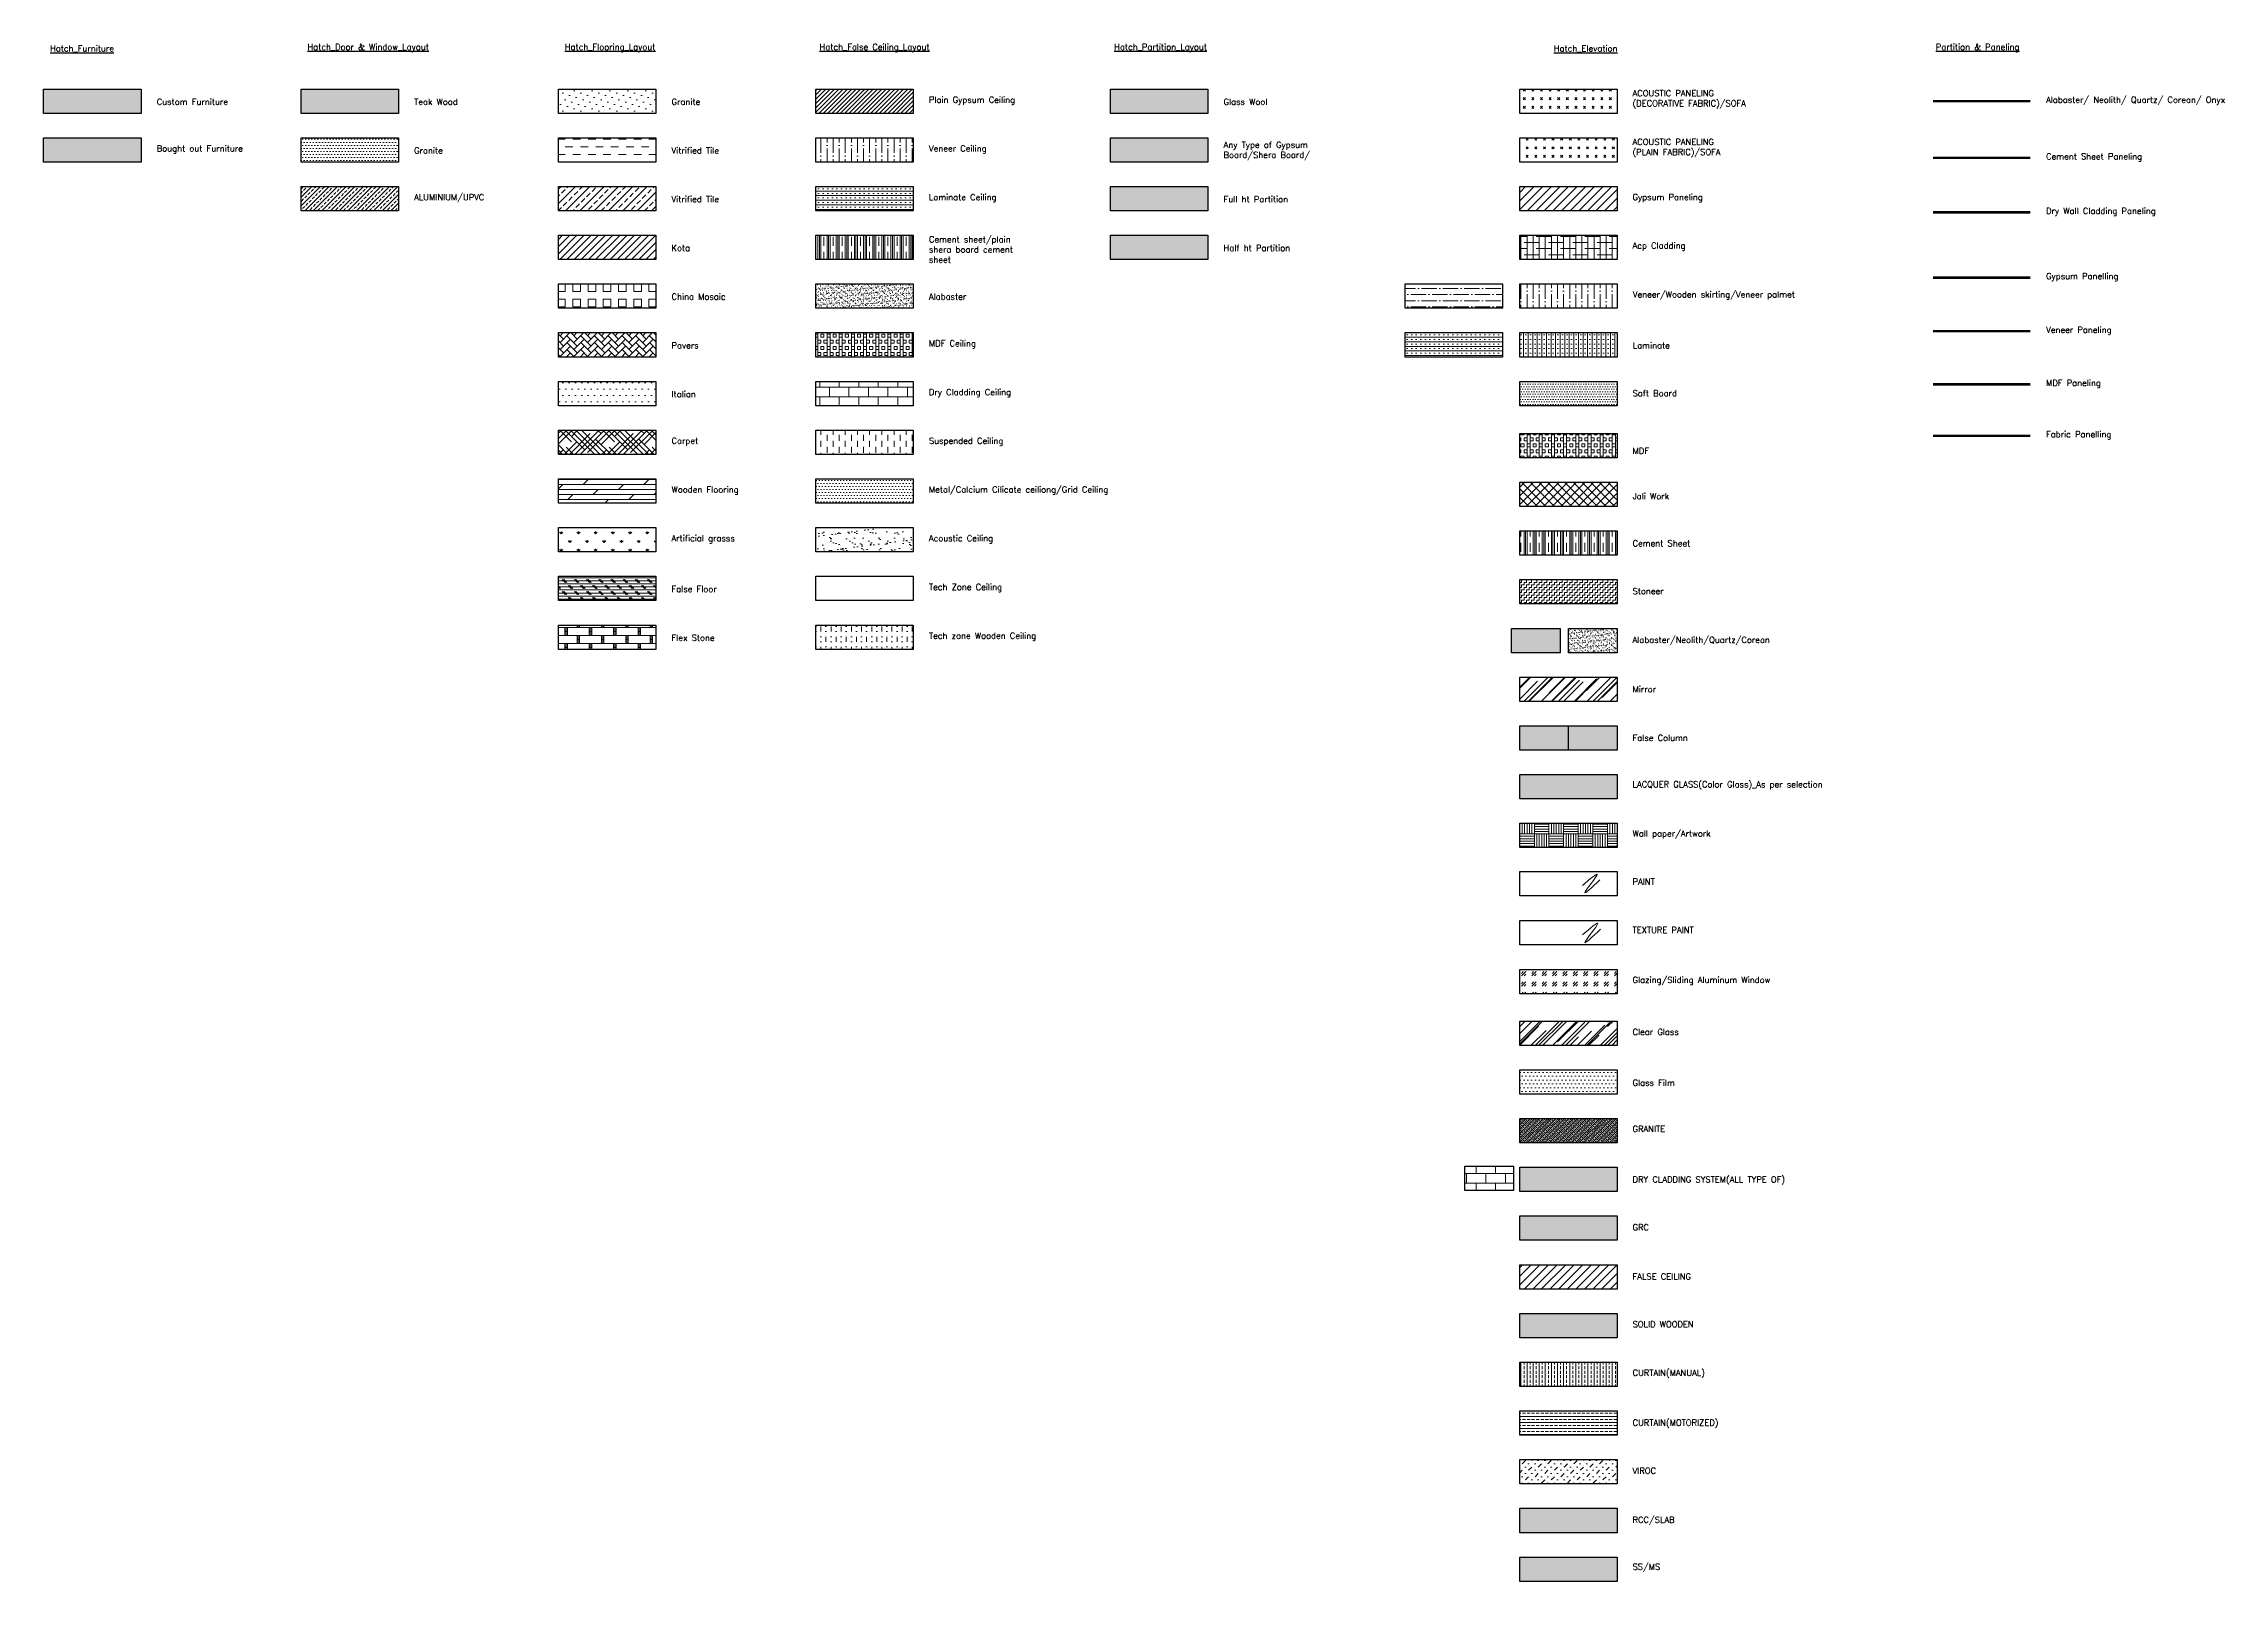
# Model space of a CAD drawing. Header units: millimetres. Extents: x -48354 to 5348, y -23891 to 13982.
import ezdxf

# ---------------------------------------------------------------- set-up
doc = ezdxf.new("R2010")
doc.units = ezdxf.units.MM
doc.header["$MEASUREMENT"] = 0
doc.layers.add('BOUGHOUT FURN', color=7, linetype='Continuous', lineweight=15, true_color=0x81c1c1)
doc.layers.add('CUSTOM MADE FURN', color=7, linetype='Continuous', lineweight=15, true_color=0xe8ed97)
for name, color, linetype, lineweight in [('F_False_Hatch', 8, 'Continuous', 5), ('FLR_INT_HATCH', 254, 'Continuous', 5), ('I_Full_Ht_Solid_Partition', 42, 'Continuous', 15), ('I_FUR_HATCH', 8, 'Continuous', 5)]:
    doc.layers.add(name, color=color, linetype=linetype, lineweight=lineweight)
doc.layers.add('Hth_Cut_RCC_Existing', color=17, linetype='Continuous')
doc.styles.add('Simplex', font='simplex.shx')

msp = doc.modelspace()

# ---------------------------------------------------------------- hatches: boundary and pattern name
at = {"layer": 'BOUGHOUT FURN', "true_color": 0x81c1c1}
h = msp.add_hatch(color=133, dxfattribs=at)
h.dxf.hatch_style = 1
h.paths.add_polyline_path([(-48354, 11663), (-45954, 11663), (-45954, 11063), (-48354, 11063)])
at = {"layer": 'CUSTOM MADE FURN'}
h = msp.add_hatch(color=256, dxfattribs=at)
h.dxf.hatch_style = 1
h.paths.add_polyline_path([(-48354, 12863), (-45954, 12863), (-45954, 12263), (-48354, 12263)])
at = {"layer": 'F_False_Hatch'}
h = msp.add_hatch(dxfattribs=at)
h.set_pattern_fill('ANSI31', color=256, scale=600)
h.set_pattern_definition([(45, (54036.976, 0), (-53.03301, 53.03301), [])])
h.paths.add_polyline_path([(-29339, 12863), (-26939, 12863), (-26939, 12263), (-29339, 12263)])
h = msp.add_hatch(dxfattribs=at)
h.set_pattern_fill('ANSI36', color=34, scale=1200, angle=45)
h.set_pattern_definition([(90, (54036.98, 0), (-150, 262.5), [375, -75, 0, -75])])
h.paths.add_polyline_path([(-29339, 11663), (-26939, 11663), (-26939, 11063), (-29339, 11063)])
h = msp.add_hatch(dxfattribs=at)
h.set_pattern_fill('SACNCR', color=34, scale=1200, angle=135)
h.set_pattern_definition([(180, (54036.98, 0), (-2e-14, -112.5), []), (180, (53980.73, 56.25), (-2e-14, -112.5), [0, -112.5])])
h.paths.add_polyline_path([(-29339, 10463), (-26939, 10463), (-26939, 9863), (-29339, 9863)])
h = msp.add_hatch(dxfattribs=at)
h.set_pattern_fill('CLAY', color=256, scale=1200, angle=90)
h.set_pattern_definition([(90, (54036.98, 0), (-225, 1e-14), []), (90, (53999.48, 2e-15), (-225, 1e-14), []), (90, (53961.98, 5e-15), (-225, 1e-14), []), (90, (53886.98, 9e-15), (-225, 1e-14), [225, -150])])
h.paths.add_polyline_path([(-29339, 9263), (-26939, 9263), (-26939, 8663), (-29339, 8663)])
at = {"layer": 'F_False_Hatch', "true_color": 0xfcc28a}
h = msp.add_hatch(dxfattribs=at)
h.set_pattern_fill('AR-SAND', color=31, scale=50)
h.paths.add_polyline_path([(-29339, 8063), (-26939, 8063), (-26939, 7463), (-29339, 7463)])
at = {"layer": 'F_False_Hatch'}
h = msp.add_hatch(dxfattribs=at)
h.set_pattern_fill('BOX', color=256, scale=300)
h.set_pattern_definition([(90, (54036.98, 0), (-300, 2e-14), []), (90, (54111.98, 0), (-300, 2e-14), []), (0, (54036.98, 0), (0, 300), [-75, 75]), (0, (54036.98, 75), (0, 300), [-75, 75]), (0, (54036.98, 150), (0, 300), [75, -75]), (0, (54036.98, 225), (0, 300), [75, -75]), (90, (54186.98, 0), (-300, 2e-14), [75, -75]), (90, (54261.98, 0), (-300, 2e-14), [75, -75])])
h.paths.add_polyline_path([(-29339, 6863), (-26939, 6863), (-26939, 6263), (-29339, 6263)])
h = msp.add_hatch(dxfattribs=at)
h.set_pattern_fill('AR-B816', color=256, scale=30)
h.set_pattern_definition([(0, (54036.98, 0), (0, 240), []), (90, (54036.98, 0), (-240, 240), [240, -240])])
h.paths.add_polyline_path([(-29339, 5663), (-26939, 5663), (-26939, 5063), (-29339, 5063)])
h = msp.add_hatch(dxfattribs=at)
h.set_pattern_fill('DASH', color=256, scale=1200, angle=90)
h.set_pattern_definition([(90, (54036.98, 0), (-150, 150), [150, -150])])
h.paths.add_polyline_path([(-29339, 4463), (-26939, 4463), (-26939, 3863), (-29339, 3863)])
h = msp.add_hatch(dxfattribs=at)
h.set_pattern_fill('DOTS', color=256, scale=1200)
h.set_pattern_definition([(0, (54036.976, 0), (37.5, 75), [0, -75])])
h.paths.add_polyline_path([(-29339, 3263), (-26939, 3263), (-26939, 2663), (-29339, 2663)])
h = msp.add_hatch(dxfattribs=at)
h.set_pattern_fill('AR-SAND', color=256, scale=150)
h.set_pattern_definition([(37.5, (54036.98, 0), (-9.449, 289.02357), [0, -228, 0, -255, 0, -243.75]), (7.5, (54036.98, 0), (265.4665, 423.3219), [0, -123, 0, -205.5, 0, -78.75]), (327.5, (53852.48, 0), (467.1213, 0.84886), [0, -75, 0, -270, 0, -352.5]), (317.5, (53852.48, 0), (450.919, 131.6513), [0, -37.5, 0, -177, 0, -202.5])])
h.paths.add_polyline_path([(-29339, 2063), (-26939, 2063), (-26939, 1463), (-29339, 1463)])
h = msp.add_hatch(dxfattribs=at)
h.set_pattern_fill('MUDST', color=34, scale=500, angle=90)
h.set_pattern_definition([(90, (54036.98, 0), (-125, 250), [125, -125, 0, -125, 0, -125])])
h.paths.add_polyline_path([(-29339, -337), (-26939, -337), (-26939, -937), (-29339, -937)])
at = {"layer": 'FLR_INT_HATCH'}
h = msp.add_hatch(dxfattribs=at)
h.set_pattern_fill('DOTS', color=256, scale=2500, angle=45)
h.set_pattern_definition([(45, (36303.15, 0), (-55.24272, 165.72815), [0, -156.25])])
h.paths.add_polyline_path([(-35677, 12863), (-33277, 12863), (-33277, 12263), (-35677, 12263)])
h = msp.add_hatch(dxfattribs=at)
h.set_pattern_fill('DASH', color=256, scale=1500)
h.set_pattern_definition([(0, (36303.15, 0), (187.5, 187.5), [187.5, -187.5])])
h.paths.add_polyline_path([(-35677, 11663), (-33277, 11663), (-33277, 11063), (-35677, 11063)])
h = msp.add_hatch(dxfattribs=at)
h.set_pattern_fill('ANSI33', color=256, scale=1000)
h.set_pattern_definition([(45, (36303.15, 0), (-176.7767, 176.7767), []), (45, (36479.93, 0), (-176.7767, 176.7767), [125, -62.5])])
h.paths.add_polyline_path([(-35677, 10463), (-33277, 10463), (-33277, 9863), (-35677, 9863)])
h = msp.add_hatch(dxfattribs=at)
h.set_pattern_fill('ANSI31', color=256, scale=1000)
h.set_pattern_definition([(45, (36303.15, 0), (-88.38835, 88.38835), [])])
h.paths.add_polyline_path([(-35677, 9263), (-33277, 9263), (-33277, 8663), (-35677, 8663)])
h = msp.add_hatch(dxfattribs=at)
h.set_pattern_fill('SQUARE', color=256, scale=1500)
h.set_pattern_definition([(0, (36303.15, 0), (0, 187.5), [187.5, -187.5]), (90, (36303.15, 0), (-187.5, 1e-14), [187.5, -187.5])])
h.paths.add_polyline_path([(-35677, 8063), (-33277, 8063), (-33277, 7463), (-35677, 7463)])
h = msp.add_hatch(dxfattribs=at)
h.set_pattern_fill('AR-HBONE', color=256, scale=30)
h.paths.add_polyline_path([(-35677, 6863), (-33277, 6863), (-33277, 6263), (-35677, 6263)])
h = msp.add_hatch(dxfattribs=at)
h.set_pattern_fill('DOTS', color=34, scale=2500)
h.set_pattern_definition([(0, (36303.15, 0), (78.125, 156.25), [0, -156.25])])
h.paths.add_polyline_path([(-35677, 5663), (-33277, 5663), (-33277, 5063), (-35677, 5063)])
h = msp.add_hatch(dxfattribs=at)
h.set_pattern_fill('HOUND', color=256, scale=1500, angle=135)
h.set_pattern_definition([(135, (36303.15, 0), (-331.4563, 198.87378), [1500, -750]), (225, (36303.15, 0), (331.4563, 198.87378), [1500, -750])])
h.paths.add_polyline_path([(-35677, 4463), (-33277, 4463), (-33277, 3863), (-35677, 3863)])
h = msp.add_hatch(dxfattribs=at)
h.set_pattern_fill('DOLMIT', color=256, scale=500)
h.set_pattern_definition([(0, (36303.15, 0), (0, 125), []), (45, (36303.15, 0), (-250, 250), [176.7767, -353.5534])])
h.paths.add_polyline_path([(-35677, 3263), (-33277, 3263), (-33277, 2663), (-35677, 2663)])
h = msp.add_hatch(dxfattribs=at)
h.set_pattern_fill('GRASS', color=3, scale=300)
h.set_pattern_definition([(90, (36303.15, 0), (-212.13203, 212.13203), [56.25, -368.0141]), (45, (36303.15, 0), (-212.132, 212.132), [56.25, -243.75]), (135, (36303.15, 0), (-212.132, -212.132), [56.25, -243.75])])
h.paths.add_polyline_path([(-35677, 2063), (-33277, 2063), (-33277, 1463), (-35677, 1463)])
h = msp.add_hatch(dxfattribs=at)
h.set_pattern_fill('CORK', color=256, scale=600)
h.set_pattern_definition([(0, (36303.15, 0), (0, 75), []), (135, (36340.65, -37.5), (-150, -150), [106.066, -106.066]), (135, (36359.4, -37.5), (-150, -150), [106.066, -106.066]), (135, (36378.15, -37.5), (-150, -150), [106.066, -106.066])])
h.paths.add_polyline_path([(-35677, 863), (-33277, 863), (-33277, 263), (-35677, 263)])
h = msp.add_hatch(dxfattribs=at)
h.set_pattern_fill('BRSTONE', color=256, scale=600)
h.set_pattern_definition([(0, (36303.15, 0), (0, 198), []), (90, (36843.15, 0), (-300, 198), [198, -198]), (90, (36783.15, 0), (-300, 198), [198, -198]), (0, (36843.15, 33), (300, 198), [-540, 60]), (0, (36843.15, 66), (300, 198), [-540, 60]), (0, (36843.15, 99), (300, 198), [-540, 60]), (0, (36843.15, 132), (300, 198), [-540, 60]), (0, (36843.15, 165), (300, 198), [-540, 60])])
h.paths.add_polyline_path([(-35677, -337), (-33277, -337), (-33277, -937), (-35677, -937)])
at = {"layer": 'Hth_Cut_RCC_Existing'}
h = msp.add_hatch(color=8, dxfattribs=at)
h.dxf.hatch_style = 1
h.paths.add_polyline_path([(-12005, -22091), (-9605, -22091), (-9605, -22691), (-12005, -22691)])
at = {"layer": 'I_FUR_HATCH'}
h = msp.add_hatch(color=34, dxfattribs=at)
h.dxf.hatch_style = 1
h.paths.add_polyline_path([(-42016, 12863), (-39616, 12863), (-39616, 12263), (-42016, 12263)])
msp.add_hatch(color=2, dxfattribs=at).paths.add_polyline_path([(-22083, 12863), (-19683, 12863), (-19683, 12263), (-22083, 12263)])
h = msp.add_hatch(dxfattribs=at)
h.set_pattern_fill('CROSS', color=3, scale=600, angle=45)
h.set_pattern_definition([(45, (12475.58, 930.62), (4e-14, 212.132), [75, -225]), (135, (12528.61, 930.62), (-212.132, 7e-14), [75, -225])])
h.paths.add_polyline_path([(-12005, 12863), (-9605, 12863), (-9605, 12263), (-12005, 12263)])
h = msp.add_hatch(dxfattribs=at)
h.set_pattern_fill('DOTS', color=34, scale=1200)
h.set_pattern_definition([(0, (12063.165, 0), (37.5, 75), [0, -75])])
h.paths.add_polyline_path([(-42016, 11663), (-39616, 11663), (-39616, 11063), (-42016, 11063)])
h = msp.add_hatch(color=253, dxfattribs=at)
h.set_gradient(color1=(238, 165, 238), color2=(238, 165, 238), tint=0.78)
h.paths.add_polyline_path([(-22083, 11663), (-19683, 11663), (-19683, 11063), (-22083, 11063)])
h = msp.add_hatch(dxfattribs=at)
h.set_pattern_fill('CROSS', color=256, scale=600, angle=45)
h.set_pattern_definition([(45, (11275.58, 1208.01), (4e-14, 212.132), [75, -225]), (135, (11328.61, 1208.01), (-212.132, 7e-14), [75, -225])])
h.paths.add_polyline_path([(-12005, 11663), (-9605, 11663), (-9605, 11063), (-12005, 11063)])
h = msp.add_hatch(dxfattribs=at)
h.set_pattern_fill('ANSI33', color=256, scale=600)
h.set_pattern_definition([(45, (12063.16, 0), (-106.066, 106.066), []), (45, (12169.23, 0), (-106.066, 106.066), [75, -37.5])])
h.paths.add_polyline_path([(-42016, 10463), (-39616, 10463), (-39616, 9863), (-42016, 9863)])
at = {"layer": 'I_FUR_HATCH', "true_color": 0xf7a782}
h = msp.add_hatch(color=21, dxfattribs=at)
h.dxf.hatch_style = 1
h.paths.add_polyline_path([(-22083, 10463), (-19683, 10463), (-19683, 9863), (-22083, 9863)])
at = {"layer": 'I_FUR_HATCH', "true_color": 0xadd90d}
h = msp.add_hatch(dxfattribs=at)
h.set_pattern_fill('ANSI31', color=62, scale=1200)
h.set_pattern_definition([(45, (12475.58, 1282.05), (-106.066, 106.066), [])])
h.paths.add_polyline_path([(-12005, 10463), (-9605, 10463), (-9605, 9863), (-12005, 9863)])
at = {"layer": 'I_FUR_HATCH', "true_color": 0x8cbbed}
h = msp.add_hatch(color=151, dxfattribs=at)
h.dxf.hatch_style = 1
h.paths.add_polyline_path([(-22083, 9263), (-19683, 9263), (-19683, 8663), (-22083, 8663)])
at = {"layer": 'I_FUR_HATCH'}
h = msp.add_hatch(dxfattribs=at)
h.set_pattern_fill('ANSI38', color=256, scale=1200, angle=45)
h.set_pattern_definition([(90, (12475.58, 1282.05), (-150, 4e-14), []), (180, (12475.58, 1282.05), (-300, -150), [375, -225])])
h.paths.add_polyline_path([(-12005, 9263), (-9605, 9263), (-9605, 8663), (-12005, 8663)])
h = msp.add_hatch(dxfattribs=at)
h.set_pattern_fill('ANSI36', color=34, scale=1200, angle=-45)
h.set_pattern_definition([(0, (44116.02, 2e-12), (262.5, 150), [375, -75, 0, -75])])
h.paths.add_polyline_path([(-14827, 8063), (-12427, 8063), (-12427, 7463), (-14827, 7463)])
h = msp.add_hatch(dxfattribs=at)
h.set_pattern_fill('ANSI36', color=34, scale=1200, angle=45)
h.set_pattern_definition([(90, (12475.58, 82.05), (-150, 262.5), [375, -75, 0, -75])])
h.paths.add_polyline_path([(-12005, 8063), (-9605, 8063), (-9605, 7463), (-12005, 7463)])
h = msp.add_hatch(dxfattribs=at)
h.set_pattern_fill('SACNCR', color=34, scale=1200, angle=135)
h.set_pattern_definition([(180, (44116.02, 2e-12), (-2e-14, -112.5), []), (180, (44059.77, 56.25), (-2e-14, -112.5), [0, -112.5])])
h.paths.add_polyline_path([(-14827, 6863), (-12427, 6863), (-12427, 6263), (-14827, 6263)])
h = msp.add_hatch(dxfattribs=at)
h.set_pattern_fill('SACNCR', color=34, scale=1200, angle=45)
h.set_pattern_definition([(90, (44116.02, 2e-12), (-112.5, 2e-14), []), (90, (44172.27, 56.25), (-112.5, 2e-14), [0, -112.5])])
h.paths.add_polyline_path([(-12005, 6863), (-9605, 6863), (-9605, 6263), (-12005, 6263)])
h = msp.add_hatch(dxfattribs=at)
h.set_pattern_fill('DOTS', color=21, scale=1000)
h.set_pattern_definition([(0, (12475.58, 1282.046), (31.25, 62.5), [0, -62.5])])
h.paths.add_polyline_path([(-12005, 5663), (-9605, 5663), (-9605, 5063), (-12005, 5063)])
h = msp.add_hatch(dxfattribs=at)
h.set_pattern_fill('BOX', color=256, scale=300)
h.set_pattern_definition([(90, (12475.58, 3599.27), (-300, 2e-14), []), (90, (12550.58, 3599.27), (-300, 2e-14), []), (0, (12475.58, 3599.27), (0, 300), [-75, 75]), (0, (12475.58, 3674.27), (0, 300), [-75, 75]), (0, (12475.58, 3749.27), (0, 300), [75, -75]), (0, (12475.58, 3824.27), (0, 300), [75, -75]), (90, (12625.58, 3599.27), (-300, 2e-14), [75, -75]), (90, (12700.58, 3599.27), (-300, 2e-14), [75, -75])])
h.paths.add_polyline_path([(-12005, 4381), (-9605, 4381), (-9605, 3781), (-12005, 3781)])
h = msp.add_hatch(dxfattribs=at)
h.set_pattern_fill('ANSI37', color=256, scale=1200)
h.set_pattern_definition([(45, (12475.58, 4838.61), (-106.066, 106.066), []), (135, (12475.58, 4838.61), (-106.066, -106.066), [])])
h.paths.add_polyline_path([(-12005, 3181), (-9605, 3181), (-9605, 2581), (-12005, 2581)])
h = msp.add_hatch(dxfattribs=at)
h.set_pattern_fill('CLAY', color=256, scale=1200, angle=90)
h.set_pattern_definition([(90, (12475.58, 4838.6), (-225, 1e-14), []), (90, (12438.08, 4838.6), (-225, 1e-14), []), (90, (12400.58, 4838.6), (-225, 1e-14), []), (90, (12325.58, 4838.6), (-225, 1e-14), [225, -150])])
h.paths.add_polyline_path([(-12005, 1981), (-9605, 1981), (-9605, 1381), (-12005, 1381)])
h = msp.add_hatch(dxfattribs=at)
h.set_pattern_fill('ZIGZAG', color=256, scale=500)
h.set_pattern_definition([(0, (12475.58, 4838.61), (62.5, 62.5), [62.5, -62.5]), (90, (12538.08, 4838.61), (-62.5, 62.5), [62.5, -62.5])])
h.paths.add_polyline_path([(-12005, 781), (-9605, 781), (-9605, 181), (-12005, 181)])
at = {"layer": 'I_FUR_HATCH', "true_color": 0xfcc28a}
h = msp.add_hatch(color=31, dxfattribs=at)
h.dxf.hatch_style = 1
h.paths.add_polyline_path([(-12205, -419), (-11005, -419), (-11005, -1019), (-12205, -1019)])
h = msp.add_hatch(dxfattribs=at)
h.set_pattern_fill('AR-SAND', color=31, scale=50)
h.set_pattern_definition([(37.5, (12475.58, 4838.61), (-3.14967, 96.3412), [0, -76, 0, -85, 0, -81.25]), (7.5, (12475.58, 4838.61), (88.48884, 141.1073), [0, -41, 0, -68.5, 0, -26.25]), (327.5, (12414.08, 4838.61), (155.7071, 0.28295), [0, -25, 0, -90, 0, -117.5]), (317.5, (12414.08, 4838.61), (150.3063, 43.8838), [0, -12.5, 0, -59, 0, -67.5])])
h.paths.add_polyline_path([(-10805, -419), (-9605, -419), (-9605, -1019), (-10805, -1019)])
at = {"layer": 'I_FUR_HATCH'}
h = msp.add_hatch(dxfattribs=at)
h.set_pattern_fill('AR-RROOF', color=4, scale=300, angle=45)
h.set_pattern_definition([(45, (11275.58, 4838.6), (254.5584, 678.8225), [4500, -600, 1500, -300]), (45, (11451.65, 5226.8), (-494.2676, 70.0036), [900, -99, 1800, -225]), (45, (11201.33, 5124.99), (960.9581, 1245.215), [2400, -420, 1200, -300])])
h.paths.add_polyline_path([(-12005, -1619), (-9605, -1619), (-9605, -2219), (-12005, -2219)])
h = msp.add_hatch(dxfattribs=at)
h.set_pattern_fill('ANSI31', color=13)
h.paths.add_polyline_path([(-12005, -2819), (-9605, -2819), (-9605, -3419), (-12005, -3419)])
h = msp.add_hatch(color=141, dxfattribs=at)
h.dxf.hatch_style = 1
h.paths.add_polyline_path([(-12005, -4019), (-9605, -4019), (-9605, -4619), (-12005, -4619)])
h = msp.add_hatch(dxfattribs=at)
h.set_pattern_fill('AR-PARQ1', color=256, scale=30)
h.set_pattern_definition([(90, (12475.58, 6038.6), (-360, 360), [360, -360]), (90, (12535.58, 6038.6), (-360, 360), [360, -360]), (90, (12595.58, 6038.6), (-360, 360), [360, -360]), (90, (12655.58, 6038.6), (-360, 360), [360, -360]), (90, (12715.58, 6038.6), (-360, 360), [360, -360]), (90, (12775.58, 6038.6), (-360, 360), [360, -360]), (90, (12835.58, 6038.6), (-360, 360), [360, -360]), (0, (12475.58, 6398.6), (360, -360), [360, -360]), (0, (12475.58, 6458.6), (360, -360), [360, -360]), (0, (12475.58, 6518.6), (360, -360), [360, -360]), (0, (12475.58, 6578.6), (360, -360), [360, -360]), (0, (12475.58, 6638.6), (360, -360), [360, -360]), (0, (12475.58, 6698.6), (360, -360), [360, -360]), (0, (12475.58, 6758.6), (360, -360), [360, -360])])
h.paths.add_polyline_path([(-12005, -5219), (-9605, -5219), (-9605, -5819), (-12005, -5819)])
h = msp.add_hatch(dxfattribs=at)
h.set_pattern_fill('GOST_GLASS', color=150, scale=30)
h.set_pattern_definition([(45, (12475.58, 6038.6), (254.5584, -3e-14), [150, -210]), (45, (12539.22, 6038.6), (254.5584, -3e-14), [60, -300]), (45, (12475.58, 6102.25), (254.5584, -3e-14), [60, -300])])
h.paths.add_polyline_path([(-12005, -8819), (-9605, -8819), (-9605, -9419), (-12005, -9419)])
h = msp.add_hatch(dxfattribs=at)
h.set_pattern_fill('AR-RROOF', color=150, scale=300, angle=45)
h.set_pattern_definition([(45, (12475.58, 7467.16), (254.5584, 678.8225), [4500, -600, 1500, -300]), (45, (12651.65, 7855.36), (-494.2676, 70.0036), [900, -99, 1800, -225]), (45, (12401.33, 7753.53), (960.9581, 1245.215), [2400, -420, 1200, -300])])
h.paths.add_polyline_path([(-12005, -10091), (-9605, -10091), (-9605, -10691), (-12005, -10691)])
h = msp.add_hatch(dxfattribs=at)
h.set_pattern_fill('DOTS', color=150, scale=1500)
h.set_pattern_definition([(0, (12475.58, 7767.16), (46.875, 93.75), [0, -93.75])])
h.paths.add_polyline_path([(-12005, -11291), (-9605, -11291), (-9605, -11891), (-12005, -11891)])
h = msp.add_hatch(dxfattribs=at)
h.set_pattern_fill('ANSI33', color=256, scale=300)
h.set_pattern_definition([(45, (12475.58, 8967.16), (-53.03301, 53.03301), []), (45, (12528.614, 8967.16), (-53.03301, 53.03301), [37.5, -18.75])])
h.paths.add_polyline_path([(-12005, -12491), (-9605, -12491), (-9605, -13091), (-12005, -13091)])
h = msp.add_hatch(dxfattribs=at)
h.set_pattern_fill('AR-B816', color=256, scale=30)
h.set_pattern_definition([(0, (11402.1, 9196.89), (0, 240), []), (90, (11402.1, 9196.89), (-240, 240), [240, -240])])
h.paths.add_polyline_path([(-13355, -13661), (-12155, -13661), (-12155, -14261), (-13355, -14261)])
at = {"layer": 'I_FUR_HATCH', "true_color": 0xedc55a}
h = msp.add_hatch(color=53, dxfattribs=at)
h.dxf.hatch_style = 1
h.paths.add_polyline_path([(-12005, -13691), (-9605, -13691), (-9605, -14291), (-12005, -14291)])
at = {"layer": 'I_FUR_HATCH', "true_color": 0xeab39a}
h = msp.add_hatch(dxfattribs=at)
h.set_pattern_fill('ANSI31', color=31)
h.paths.add_polyline_path([(-12005, -14891), (-9605, -14891), (-9605, -15491), (-12005, -15491)])
at = {"layer": 'I_FUR_HATCH'}
h = msp.add_hatch(dxfattribs=at)
h.set_pattern_fill('ANSI31', color=8, scale=1200)
h.set_pattern_definition([(45, (12475.58, 9167.16), (-106.066, 106.066), [])])
h.paths.add_polyline_path([(-12005, -16091), (-9605, -16091), (-9605, -16691), (-12005, -16691)])
h = msp.add_hatch(color=36, dxfattribs=at)
h.dxf.hatch_style = 1
h.paths.add_polyline_path([(-12005, -17291), (-9605, -17291), (-9605, -17891), (-12005, -17891)])
at = {"layer": 'I_FUR_HATCH', "true_color": 0xedc55a}
h = msp.add_hatch(dxfattribs=at)
h.set_pattern_fill('BRASS', color=53, scale=600, angle=90)
h.set_pattern_definition([(90, (12475.58, 9122.97), (-150, 9e-15), []), (90, (12400.58, 9122.97), (-150, 9e-15), [75, -37.5])])
h.paths.add_polyline_path([(-12005, -18491), (-9605, -18491), (-9605, -19091), (-12005, -19091)])
at = {"layer": 'I_FUR_HATCH'}
h = msp.add_hatch(dxfattribs=at)
h.set_pattern_fill('BRASS', color=142, scale=600)
h.set_pattern_definition([(0, (12475.58, 9122.97), (0, 150), []), (0, (12475.58, 9197.97), (0, 150), [75, -37.5])])
h.paths.add_polyline_path([(-12005, -19691), (-9605, -19691), (-9605, -20291), (-12005, -20291)])
h = msp.add_hatch(dxfattribs=at)
h.set_pattern_fill('MUDST', color=256, scale=450, angle=45)
h.set_pattern_definition([(45, (12475.58, 8993.98), (79.5495, 238.64854), [112.5, -112.5, 0, -112.5, 0, -112.5])])
h.paths.add_polyline_path([(-12005, -20891), (-9605, -20891), (-9605, -21491), (-12005, -21491)])
h = msp.add_hatch(color=254, dxfattribs=at)
h.dxf.hatch_style = 1
h.paths.add_polyline_path([(-12005, -23291), (-9605, -23291), (-9605, -23891), (-12005, -23891)])

# ---------------------------------------------------------------- linework, layer by layer
for points in [[(-48354, 12863), (-45954, 12863), (-45954, 12263), (-48354, 12263)], [(-42016, 12863), (-39616, 12863), (-39616, 12263), (-42016, 12263)], [(-35677, 12863), (-33277, 12863), (-33277, 12263), (-35677, 12263)], [(-29339, 12863), (-26939, 12863), (-26939, 12263), (-29339, 12263)], [(-22083, 12863), (-19683, 12863), (-19683, 12263), (-22083, 12263)], [(-12005, 12863), (-9605, 12863), (-9605, 12263), (-12005, 12263)], [(-48354, 11663), (-45954, 11663), (-45954, 11063), (-48354, 11063)], [(-42016, 11663), (-39616, 11663), (-39616, 11063), (-42016, 11063)], [(-35677, 11663), (-33277, 11663), (-33277, 11063), (-35677, 11063)], [(-29339, 11663), (-26939, 11663), (-26939, 11063), (-29339, 11063)], [(-22083, 11663), (-19683, 11663), (-19683, 11063), (-22083, 11063)], [(-12005, 11663), (-9605, 11663), (-9605, 11063), (-12005, 11063)], [(-42016, 10463), (-39616, 10463), (-39616, 9863), (-42016, 9863)], [(-35677, 10463), (-33277, 10463), (-33277, 9863), (-35677, 9863)], [(-29339, 10463), (-26939, 10463), (-26939, 9863), (-29339, 9863)], [(-22083, 10463), (-19683, 10463), (-19683, 9863), (-22083, 9863)], [(-12005, 10463), (-9605, 10463), (-9605, 9863), (-12005, 9863)], [(-35677, 9263), (-33277, 9263), (-33277, 8663), (-35677, 8663)], [(-29339, 9263), (-26939, 9263), (-26939, 8663), (-29339, 8663)], [(-22083, 9263), (-19683, 9263), (-19683, 8663), (-22083, 8663)], [(-12005, 9263), (-9605, 9263), (-9605, 8663), (-12005, 8663)], [(-35677, 8063), (-33277, 8063), (-33277, 7463), (-35677, 7463)], [(-29339, 8063), (-26939, 8063), (-26939, 7463), (-29339, 7463)], [(-14827, 8063), (-12427, 8063), (-12427, 7463), (-14827, 7463)], [(-12005, 8063), (-9605, 8063), (-9605, 7463), (-12005, 7463)], [(-35677, 6863), (-33277, 6863), (-33277, 6263), (-35677, 6263)], [(-29339, 6863), (-26939, 6863), (-26939, 6263), (-29339, 6263)], [(-14827, 6863), (-12427, 6863), (-12427, 6263), (-14827, 6263)], [(-12005, 6863), (-9605, 6863), (-9605, 6263), (-12005, 6263)], [(-35677, 5663), (-33277, 5663), (-33277, 5063), (-35677, 5063)], [(-29339, 5663), (-26939, 5663), (-26939, 5063), (-29339, 5063)], [(-12005, 5663), (-9605, 5663), (-9605, 5063), (-12005, 5063)], [(-35677, 4463), (-33277, 4463), (-33277, 3863), (-35677, 3863)], [(-29339, 4463), (-26939, 4463), (-26939, 3863), (-29339, 3863)], [(-12005, 4381), (-9605, 4381), (-9605, 3781), (-12005, 3781)], [(-35677, 3263), (-33277, 3263), (-33277, 2663), (-35677, 2663)], [(-29339, 3263), (-26939, 3263), (-26939, 2663), (-29339, 2663)], [(-12005, 3181), (-9605, 3181), (-9605, 2581), (-12005, 2581)], [(-35677, 2063), (-33277, 2063), (-33277, 1463), (-35677, 1463)], [(-29339, 2063), (-26939, 2063), (-26939, 1463), (-29339, 1463)], [(-12005, 1981), (-9605, 1981), (-9605, 1381), (-12005, 1381)], [(-35677, 863), (-33277, 863), (-33277, 263), (-35677, 263)], [(-29339, 863), (-26939, 863), (-26939, 263), (-29339, 263)], [(-12005, 781), (-9605, 781), (-9605, 181), (-12005, 181)], [(-35677, -337), (-33277, -337), (-33277, -937), (-35677, -937)], [(-29339, -337), (-26939, -337), (-26939, -937), (-29339, -937)], [(-12205, -419), (-11005, -419), (-11005, -1019), (-12205, -1019)], [(-10805, -419), (-9605, -419), (-9605, -1019), (-10805, -1019)], [(-12005, -1619), (-9605, -1619), (-9605, -2219), (-12005, -2219)], [(-12005, -2819), (-9605, -2819), (-9605, -3419), (-12005, -3419)], [(-10805, -2819), (-9605, -2819), (-9605, -3419), (-10805, -3419)], [(-12005, -4019), (-9605, -4019), (-9605, -4619), (-12005, -4619)], [(-12005, -5219), (-9605, -5219), (-9605, -5819), (-12005, -5819)], [(-12005, -6411), (-9605, -6411), (-9605, -7011), (-12005, -7011)], [(-12005, -7615), (-9605, -7615), (-9605, -8215), (-12005, -8215)], [(-12005, -8819), (-9605, -8819), (-9605, -9419), (-12005, -9419)], [(-12005, -10091), (-9605, -10091), (-9605, -10691), (-12005, -10691)], [(-12005, -11291), (-9605, -11291), (-9605, -11891), (-12005, -11891)], [(-12005, -12491), (-9605, -12491), (-9605, -13091), (-12005, -13091)], [(-13355, -13661), (-12155, -13661), (-12155, -14261), (-13355, -14261)], [(-12005, -13691), (-9605, -13691), (-9605, -14291), (-12005, -14291)], [(-12005, -14891), (-9605, -14891), (-9605, -15491), (-12005, -15491)], [(-12005, -16091), (-9605, -16091), (-9605, -16691), (-12005, -16691)], [(-12005, -17291), (-9605, -17291), (-9605, -17891), (-12005, -17891)], [(-12005, -18491), (-9605, -18491), (-9605, -19091), (-12005, -19091)], [(-12005, -19691), (-9605, -19691), (-9605, -20291), (-12005, -20291)], [(-12005, -20891), (-9605, -20891), (-9605, -21491), (-12005, -21491)], [(-12005, -22091), (-9605, -22091), (-9605, -22691), (-12005, -22691)], [(-12005, -23291), (-9605, -23291), (-9605, -23891), (-12005, -23891)]]:
    msp.add_lwpolyline(points, close=True)
at = {"layer": 'I_Full_Ht_Solid_Partition', "color": 6, "const_width": 60.4}
msp.add_lwpolyline([(-1829, 12563), (571, 12563)], dxfattribs=at)
at = {"layer": 'I_Full_Ht_Solid_Partition', "color": 3, "const_width": 60.4}
msp.add_lwpolyline([(-1829, 11168), (571, 11168)], dxfattribs=at)
at = {"layer": 'I_Full_Ht_Solid_Partition', "color": 40, "const_width": 60.4}
msp.add_lwpolyline([(-1829, 9825), (571, 9825)], dxfattribs=at)
at = {"layer": 'I_Full_Ht_Solid_Partition', "color": 5, "const_width": 60.4}
msp.add_lwpolyline([(-1829, 8218), (571, 8218)], dxfattribs=at)
at = {"layer": 'I_Full_Ht_Solid_Partition', "color": 34, "const_width": 60.4}
msp.add_lwpolyline([(-1829, 6898), (571, 6898)], dxfattribs=at)
at = {"layer": 'I_Full_Ht_Solid_Partition', "color": 4, "const_width": 60.4}
msp.add_lwpolyline([(-1829, 5589), (571, 5589)], dxfattribs=at)
at = {"layer": 'I_Full_Ht_Solid_Partition', "color": 114, "const_width": 60.4}
msp.add_lwpolyline([(-1829, 4324), (571, 4324)], dxfattribs=at)
at = {"layer": 'I_FUR_HATCH', "color": 30}
msp.add_spline([(-10462, -6752), (-10094, -6477), (-10404, -6929), (-10029, -6616)], degree=3, dxfattribs=at)
msp.add_spline([(-10462, -6752), (-10094, -6477), (-10404, -6929), (-10029, -6616)], degree=3, dxfattribs=at)
at = {"layer": 'I_FUR_HATCH', "color": 123}
msp.add_spline([(-10462, -7971), (-10081, -7687), (-10402, -8154), (-10014, -7831)], degree=3, dxfattribs=at)

# ---------------------------------------------------------------- texts
at = {"char_height": 150, "attachment_point": 7, "style": 'Simplex'}
for s, width, gutter_width, heights, insert in [('{\\LHatch_Door & Window_Layout}', 4095.22, 1, [0], (-41857, 13774)), ('{\\LHatch_Flooring_Layout}', 2175.99, 1, [0], (-35519, 13774)), ('{\\LHatch_False Ceiling_Layout}', 3511.91, 1, [0], (-29245, 13774)), ('{\\LHatch_Partition_Layout}', 3511.91, 1, [0], (-21989, 13774)), ('{\\LPartition & Paneling}', 5406.39, 1, [0], (-1757, 13774)), ('{\\LHatch_Furniture}', 2175.99, 1, [0], (-48196, 13774)), ('{\\LHatch_Elevation}', 2175.99, 1, [0], (-11165, 13774)), ('Custom Furniture', 2180.94, 6000, [76], (-45568, 12474)), ('Teak Wood', 1687.02, 6000, [0], (-39230, 12474)), ('Granite', 12115.36, 6000, [0], (-32891, 12474)), ('Plain Gypsum Ceiling', 12115.36, 6000, [0], (-26553, 12474)), ('Glass Wool', 12115.36, 6000, [0], (-19297, 12474)), ('ACOUSTIC PANELING \\P(DECORATIVE FABRIC)/SOFA\\P ', 15173.01, 6000, [0], (-9226, 12135)), ('Alabaster/ Neolith/ Quartz/ Corean/ Onyx', 12115.36, 6000, [0], (957, 12474)), ('Bought out Furniture', 12115.36, 6000, [0], (-45568, 11274)), ('Granite', 12115.36, 6000, [0], (-39230, 11274)), ('Vitrified Tile', 12115.36, 6000, [0], (-32891, 11274)), ('Veneer Ceiling', 12115.36, 6000, [0], (-26553, 11274)), ('\\pt1650,3150;Any Type of Gypsum Board/Shera Board/', 3177.76, 6000, [0], (-19297, 11115)), ('ACOUSTIC PANELING \\P(PLAIN FABRIC)/SOFA\\P ', 15173.01, 6000, [0], (-9226, 10936)), ('Cement Sheet Paneling', 12115.36, 6000, [0], (957, 11079)), ('{\\Fromans|c0;ALUMINIUM/UPVC}', 12115.36, 6000, [150], (-39230, 10074)), ('Vitrified Tile', 12115.36, 6000, [0], (-32891, 10074)), ('Laminate Ceiling', 12115.36, 6000, [0], (-26553, 10074)), ('\\pt1650,3150;Full ht Partition', 5895.82, 6000, [0], (-19297, 10074)), ('Gypsum Paneling ', 10635.72, 6000, [0], (-9226, 10077)), ('Dry Wall Cladding Paneling', 12115.36, 6000, [0], (957, 9736)), ('Cement sheet/plain shera board cement sheet', 2526.04, 6000, [0], (-26553, 8585)), ('Kota', 12115.36, 6000, [0], (-32891, 8874)), ('Half ht Partition', 5895.82, 6000, [0], (-19297, 8874)), ('Acp Cladding', 3632.75, 6000, [0], (-9226, 8882)), ('Gypsum Panelling', 12115.36, 6000, [0], (957, 8129)), ('\\pt3600;China Mosaic', 12115.36, 6000, [0], (-32891, 7674)), ('\\pt3600;Alabaster', 12115.36, 6000, [0], (-26553, 7674)), ('Veneer/Wooden skirting/Veneer palmet', 12115.36, 6000, [0], (-9220, 7679)), ('Veneer Paneling', 12115.36, 6000, [0], (957, 6809)), ('\\pt3600;Pavers', 12115.36, 6000, [108], (-32891, 6474)), ('\\pt3600;MDF Ceiling', 12115.36, 6000, [108], (-26553, 6474)), ('Laminate', 12115.36, 6000, [0], (-9220, 6474)), ('\\pt3600;Italian', 12115.36, 6000, [108], (-32891, 5274)), ('\\pt3600;Dry Cladding Ceiling', 2537.63, 6000, [108], (-26553, 5274)), ('Soft Board', 11596.4, 6000, [519], (-9226, 5295)), ('MDF Paneling', 12115.36, 6000, [0], (957, 5500)), ('Fabric Panelling', 12115.36, 6000, [0], (957, 4235)), ('\\pt3600;Carpet', 12115.36, 6000, [108], (-32891, 4074)), ('\\pt3600;Suspended Ceiling', 12115.36, 6000, [108], (-26553, 4074)), ('MDF', 14870.03, 6000, [0], (-9226, 3879)), ('\\pt3600;Wooden Flooring', 12115.36, 6000, [108], (-32891, 2874)), ('\\pt3600;Metal/Calcium Cilicate ceiliong/Grid Ceiling', 5211.27, 6000, [267], (-26553, 2874)), ('Jali Work', 18526.19, 6000, [0], (-9226, 2761)), ('\\pt3600;Artificial grasss', 12115.36, 6000, [108], (-32891, 1674)), ('\\pt3600;Acoustic Ceiling', 12115.36, 6000, [108], (-26553, 1674)), ('\\pt1950;Cement Sheet ', 12343.71, 6000, [150], (-9226, 1600)), ('\\pt3600;False Floor', 12115.36, 6000, [108], (-32891, 474)), ('\\pt3600;Tech Zone Ceiling', 12115.36, 6000, [108], (-26553, 474)), ('Stoneer', 12343.71, 6000, [0], (-9226, 422)), ('\\pt3600;Tech zone Wooden Ceiling', 12115.36, 6000, [108], (-26553, -726)), ('\\pt3600;Flex Stone', 12115.36, 6000, [108], (-32891, -726)), ('Alabaster/Neolith/Quartz/Corean\\P ', 18254.71, 6000, [0], (-9226, -1078)), ('Mirror ', 733.6, 6000, [0], (-9226, -1992)), ('False Column ', 4551.88, 6000, [0], (-9226, -3191)), ('\\pt150;LACQUER GLASS(Color Glass)_As per selection', 8587.68, 6000, [529], (-9226, -4387)), ('Wall paper/Artwork', 8587.68, 6000, [0], (-9226, -5598)), ('PAINT', 4436.81, 6000, [0], (-9226, -6733)), ('TEXTURE PAINT', 4436.81, 6000, [0], (-9226, -7923)), ('Glazing/Sliding Aluminum Window\\P ', 4018.17, 6000, [634], (-9226, -9452)), ('Clear Glass', 5677.41, 6000, [0], (-9226, -10434)), ('\\pt750;Glass Film', 5677.41, 6000, [627], (-9226, -11685)), ('GRANITE ', 1917.34, 6000, [0], (-9226, -12821)), ('DRY CLADDING SYSTEM(ALL TYPE OF)', 9459.33, 6000, [0], (-9226, -14117)), ('GRC', 5677.41, 6000, [0], (-9226, -15244)), ('FALSE CEILING', 5677.41, 6000, [0], (-9226, -16457)), ('SOLID WOODEN ', 1814.09, 6000, [0], (-9226, -17633)), ('CURTAIN(MANUAL)', 2115.85, 6000, [0], (-9226, -18877)), ('CURTAIN(MOTORIZED)', 5677.41, 6000, [0], (-9226, -20107)), ('VIROC', 5677.41, 6000, [0], (-9226, -21241)), ('RCC/SLAB', 5677.41, 6000, [0], (-9226, -22499)), ('SS/MS', 5677.41, 6000, [0], (-9226, -23655))]:
    msp.add_mtext_dynamic_manual_height_columns(s, width=width, gutter_width=gutter_width, heights=heights, dxfattribs=dict(at, insert=insert))

doc.saveas('drawing.dxf')
